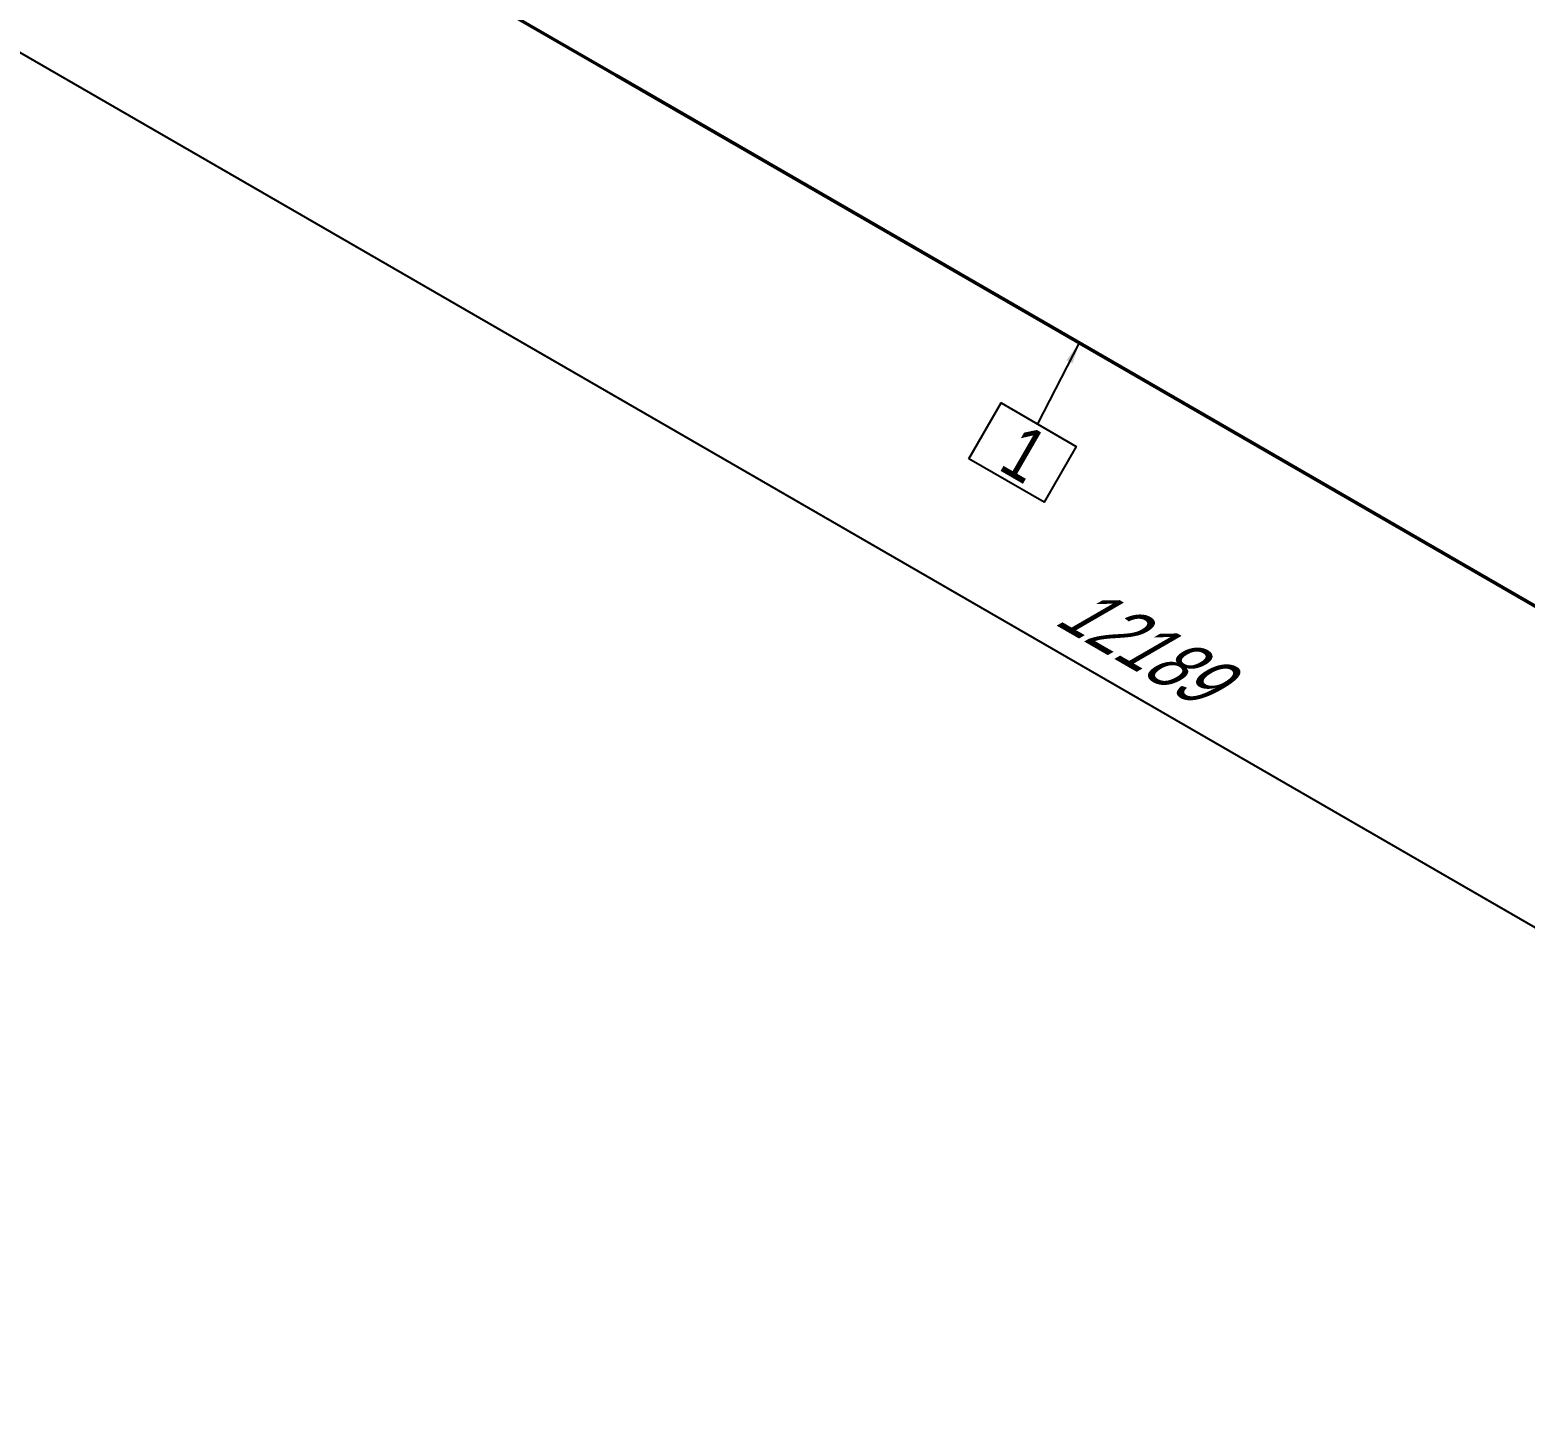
# Model space of a CAD drawing. Header units: millimetres. Extents: x 0 to 594, y 0 to 420.
# Drawn here: x 140.5 to 210.3, y 152.6 to 216.5 of the extents above; entities that cross this region are included whole.
import ezdxf
from ezdxf import colors
from ezdxf.entities.mleader import LeaderData, LeaderLine
from ezdxf.enums import TextEntityAlignment as Align
from ezdxf.math import Vec2, Vec3

# ---------------------------------------------------------------- set-up
doc = ezdxf.new("R2010")
doc.units = ezdxf.units.MM
doc.header["$LTSCALE"] = 0.25
doc.layers.add('주석', color=7, linetype='Continuous')
doc.layers.add('치수', color=1, linetype='Continuous')
doc.layers.add('파이프 작은 보어', color=30, linetype='Continuous', lineweight=50)
doc.styles.add('AdskIsoAnnotation', font='arial.ttf', dxfattribs={"width": 0.8, "height": 1})
doc.styles.add('AdskIsoMetric', font='arial.ttf', dxfattribs={"width": 0.8, "height": 2.5})
doc.styles.add('AdskIsoMetric30', font='arial.ttf', dxfattribs={"width": 0.8, "oblique": 30, "height": 2.5})
doc.styles.get("Standard").update_dxf_attribs({"font": 'arial.ttf'})
doc.dimstyles.new('AdskIsoMetric', dxfattribs={"dimtxt": 2.5, "dimasz": 2.5, "dimexe": 1, "dimexo": 2, "dimgap": 0.8, "dimtad": 1, "dimdec": 0, "dimrnd": 1, "dimzin": 0, "dimdsep": 46, "dimtxsty": 'AdskIsoMetric', "dimcen": 0, "dimclrt": 7, "dimadec": 0, "dimazin": 0, "dimtfac": 1, "dimtdec": 0, "dimtmove": 1, "dimatfit": 3, "dimfxl": 0, "dimfrac": 2, "dimtolj": 1, "dimtzin": 0, "dimarcsym": 0})

# ---------------------------------------------------------------- blocks, each defined once
blk = doc.blocks.new('*D35')
at = {"layer": 'Defpoints', "color": 0}
for p in [(144.945, 227.653), (131.954, 220.153), (260.902, 160.705)]:
    blk.add_point(p, dxfattribs=at)
at = {"layer": '치수', "color": 0, "lineweight": -2}
for p, q in [((142.945, 226.498), (130.954, 219.576)), ((245.746, 154.455), (134.119, 218.903)), ((258.902, 159.55), (246.911, 152.628))]:
    blk.add_line(p, q, dxfattribs=at)
at = {"layer": '치수', "color": 0}
for points in [[(134.328, 219.264), (133.911, 218.542), (131.954, 220.153)], [(245.955, 154.816), (245.538, 154.094), (247.911, 153.205)]]:
    blk.add_solid(points, dxfattribs=at)
at = {"layer": '치수', "color": 7, "insert": (192.2, 187.988), "char_height": 2.5, "attachment_point": 5, "rotation": 330, "style": 'AdskIsoMetric30'}
blk.add_mtext('\\A1;12189', dxfattribs=at)
blk = doc.blocks.new('AnnoRect')
at = {"color": 0, "linetype": 'ByBlock', "lineweight": -2}
blk.add_wipeout([(-0.81, -0.6), (-0.81, 0.6), (0.81, 0.6), (0.81, -0.6)], dxfattribs=at)
blk.add_lwpolyline([(-0.81, -0.6), (-0.81, 0.6), (0.81, 0.6), (0.81, -0.6)], close=True, dxfattribs=at)
at = {"color": 0, "linetype": 'ByBlock', "lineweight": -2, "style": 'AdskIsoAnnotation', "width": 0.8}
blk.add_attdef('XX', text='', height=1, dxfattribs=at).set_placement((0, 0), align=Align.MIDDLE_CENTER)

msp = doc.modelspace()

# ---------------------------------------------------------------- linework, layer by layer
at = {"layer": '파이프 작은 보어'}
for points in [[(167.8599, 214.4228), (150.2479, 224.5911)], [(211.7291, 189.0949), (167.8599, 214.4228)]]:
    msp.add_lwpolyline(points, dxfattribs=at)

# ---------------------------------------------------------------- dimensions: what is measured, and where the dimension line sits
at = {"layer": '치수'}
dim = msp.add_linear_dim(base=(131.9542, 220.1529), p1=(260.9017, 160.7051), p2=(144.9446, 227.6529), angle=150, text='12189', dimstyle='AdskIsoMetric', override={"dimtad": 0, "dimlfac": 91.03684, "dimtxsty": 'AdskIsoMetric30', "dimse1": 0, "dimse2": 0, "dimsd1": 0, "dimsd2": 0, "dimtmove": 1}, dxfattribs=at)
dim.commit()
dim.dimension.update_dxf_attribs({"geometry": '*D35', "text_midpoint": (192.1999, 187.9879), "dimtype": 160})

# ---------------------------------------------------------------- leaders
at = {"layer": '주석'}
ml = msp.add_multileader_mtext('Standard', dxfattribs=at)
ml.set_content('')
ml.set_leader_properties()
ml.build(insert=Vec2(0, 0))
ml.multileader.update_dxf_attribs({"dogleg_length": 0, "arrow_head_size": 0})
ctx = ml.context
ctx.base_point, ctx.arrow_head_size, ctx.plane_origin = Vec3(187.5037, 198.1652), 0, Vec3(0.8142, 13.8313)
notes = []
notes.append((ctx, [(0, (1, 1, 0), (187.5037, 198.1652), (-1, 0), 0, [(0, [(189.4609, 201.9514)], 0, [])])]))
ctx.mtext, ml.multileader.dxf.content_type = None, 0
for ctx, leaders in notes:
    for number, flags, end, landing, length, lines in leaders:
        leader = LeaderData()
        leader.index, (leader.has_last_leader_line, leader.has_dogleg_vector, leader.attachment_direction) = number, flags
        leader.last_leader_point, leader.dogleg_vector, leader.dogleg_length = Vec3(end), Vec3(landing), length
        for number, points, colour, breaks in lines:
            line = LeaderLine()
            line.index, line.vertices, line.color, line.breaks = number, Vec3.list(points), colors.encode_raw_color(colour), breaks
            leader.lines.append(line)
        ctx.leaders.append(leader)

# ---------------------------------------------------------------- next in the draw order: block references
ref = msp.add_blockref('AnnoRect', (186.8142, 196.8313), dxfattribs=dict(at, xscale=2.500000000000001, yscale=2.500000000000001, zscale=2.500000000000001, rotation=330.0000000009793))
ref.add_attrib('XX_001', '1', (185.6042, 196.0806), dxfattribs={"layer": '0', "color": 0, "linetype": 'ByBlock', "lineweight": -2, "height": 2.5, "rotation": 330, "style": 'AdskIsoAnnotation', "width": 0.8})

doc.saveas('drawing.dxf')
